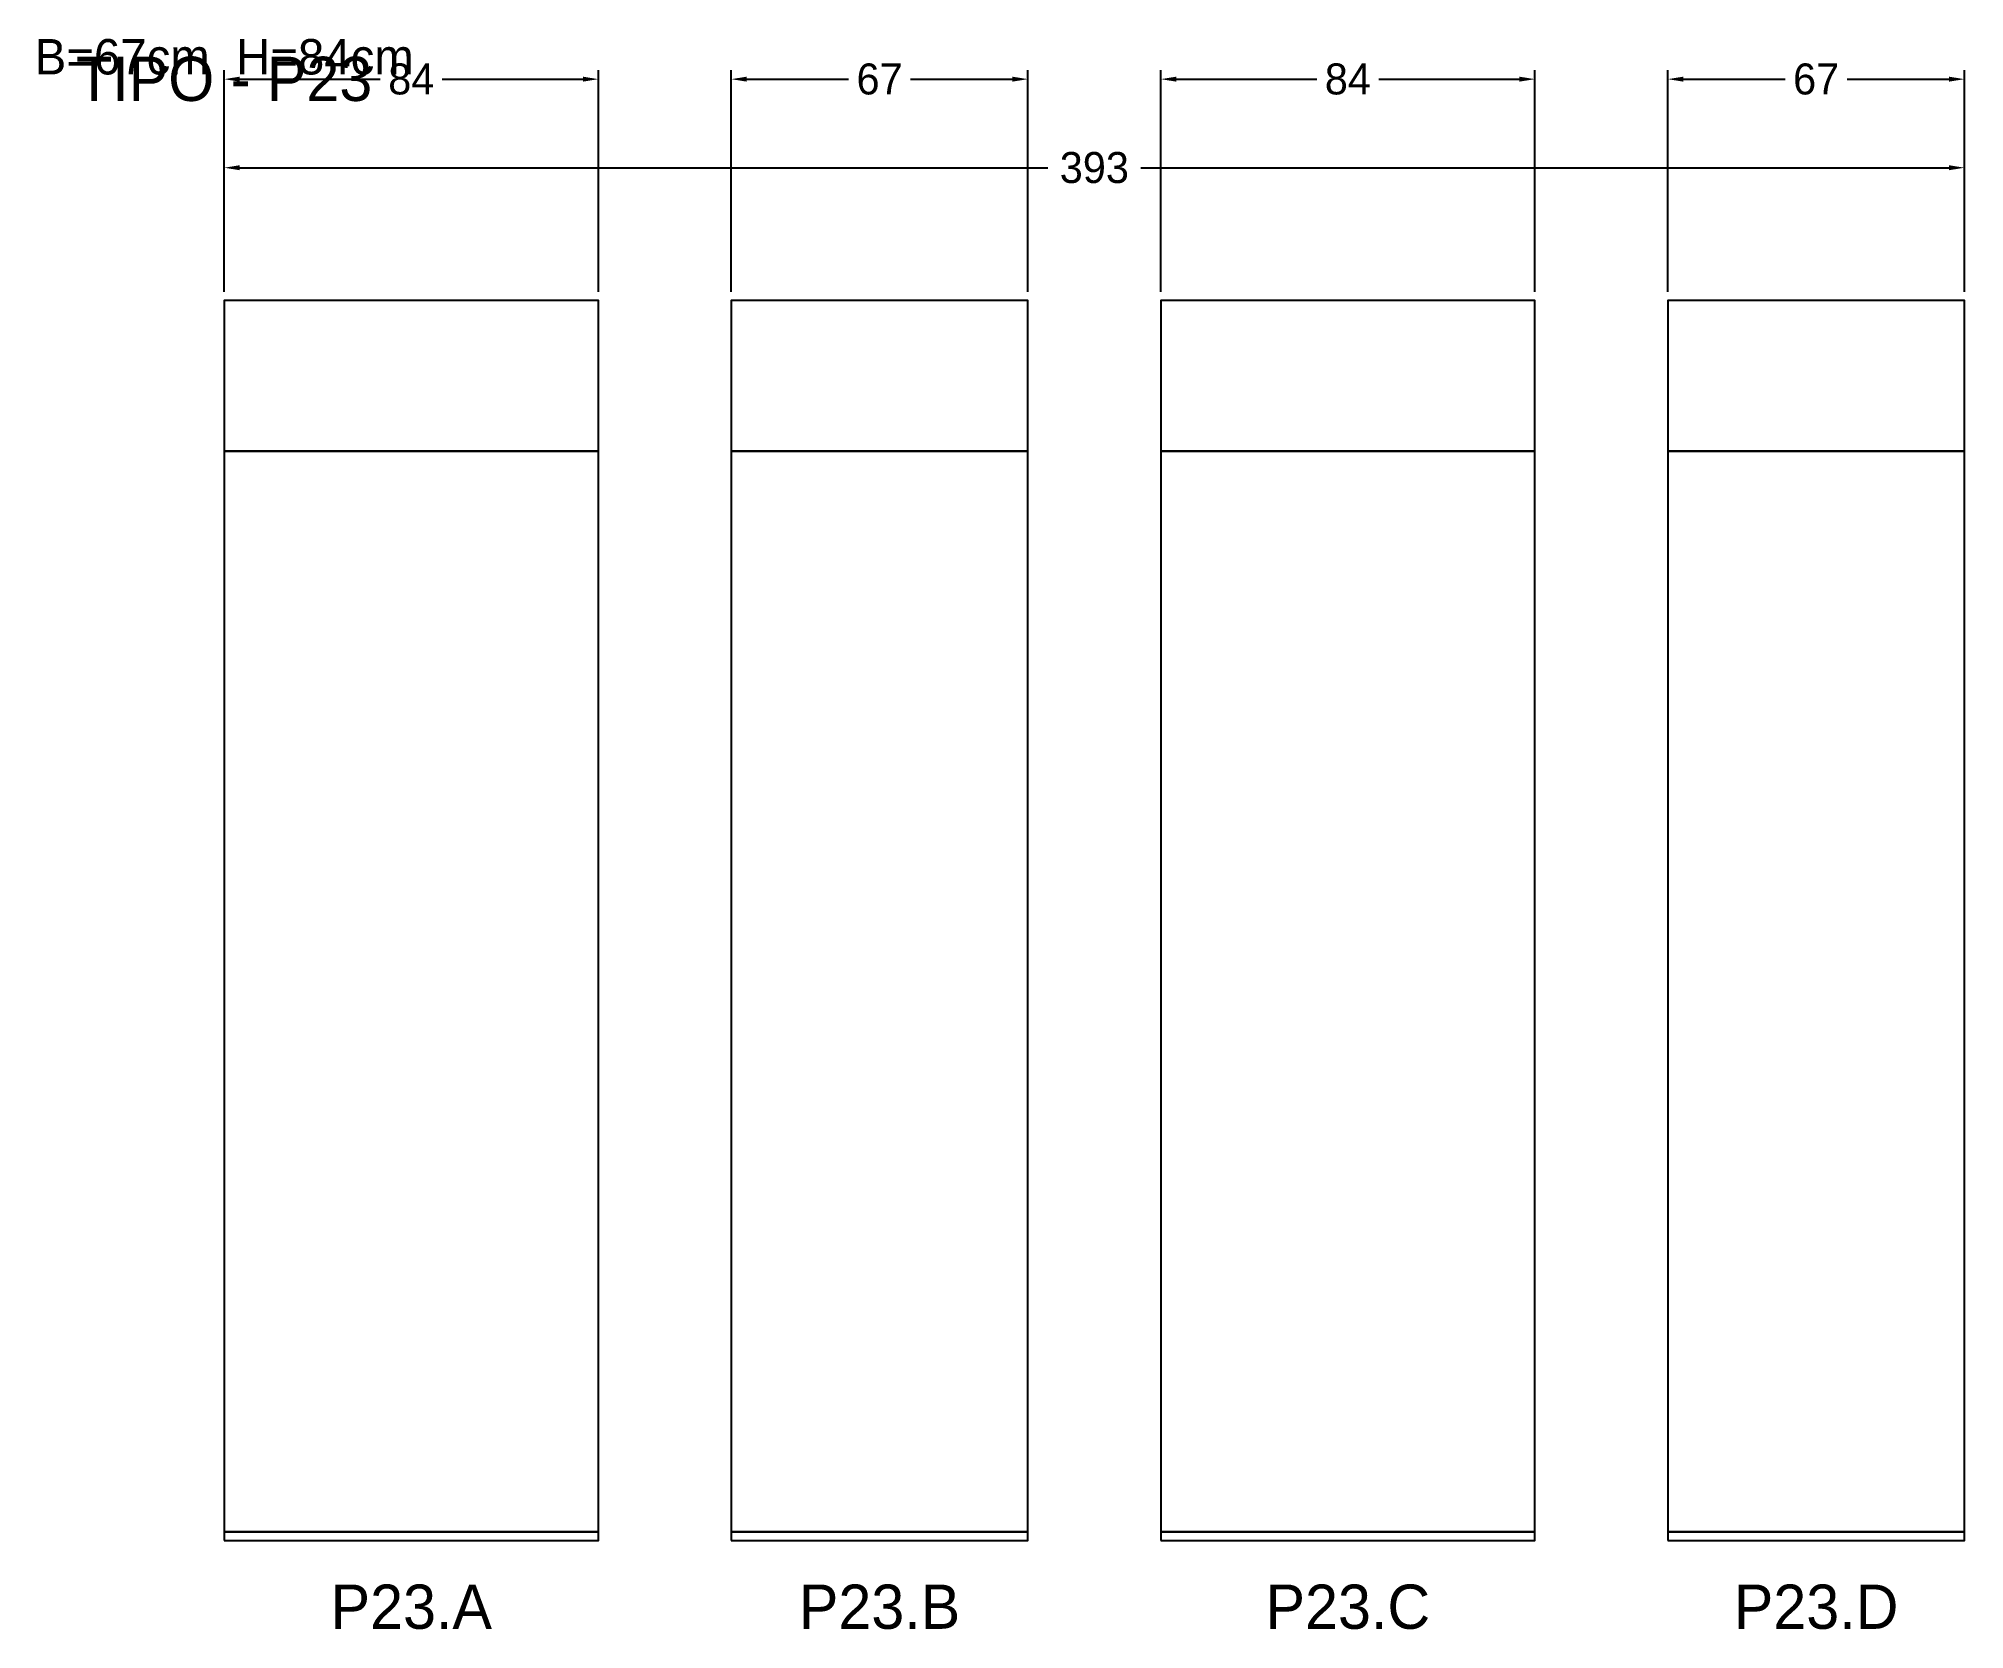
# Model space of a CAD drawing. Header units: metres. Extents: x -42 to 393, y -20 to 339.
import ezdxf

# ---------------------------------------------------------------- set-up
doc = ezdxf.new("R2010")
doc.units = ezdxf.units.M
for name, color, linetype in [('COTA', 3, 'Continuous'), ('Cota Secao (2x)', 3, 'Continuous'), ('NOMENCLATURA', 1, 'Continuous'), ('Paineis', 7, 'Continuous'), ('Texto Secao', 2, 'Continuous')]:
    doc.layers.add(name, color=color, linetype=linetype)
doc.dimstyles.new('COTA', dxfattribs={"dimtxt": 7, "dimasz": 3.5, "dimexe": 2, "dimexo": 2, "dimgap": 1.5, "dimtad": 1, "dimdec": 1, "dimcen": 2.5, "dimclrd": 3, "dimclre": 3, "dimclrt": 3, "dimazin": 3, "dimtfac": 1, "dimtmove": 0, "dimatfit": 3})

# ---------------------------------------------------------------- blocks, each defined once
blk = doc.blocks.new('_CLOSEDFILLED')
at = {"color": 0, "linetype": 'BYBLOCK'}
blk.add_solid([(-1, 0.16), (0, 0), (-1, -0.16)], dxfattribs=at)
blk = doc.blocks.new('*D1')
at = {"color": 3}
for p, q in [((0, 282), (0, 312)), ((3.5, 310), (186, 310)), ((207, 310), (389.5, 310)), ((393, 282), (393, 312))]:
    blk.add_line(p, q, dxfattribs=at)
at = {"layer": 'Defpoints'}
for p in [(0, 310), (0, 280), (393, 280)]:
    blk.add_point(p, dxfattribs=at)
at = {"layer": 'COTA', "color": 3, "xscale": 3.5, "yscale": 3.5, "rotation": 180}
blk.add_blockref('_CLOSEDFILLED', (0, 310), dxfattribs=at)
at = {"layer": 'COTA', "color": 3, "xscale": 3.5, "yscale": 3.5}
blk.add_blockref('_CLOSEDFILLED', (393, 310), dxfattribs=at)
at = {"layer": 'COTA', "color": 3, "insert": (196.5, 310), "char_height": 7, "attachment_point": 5}
blk.add_mtext('393', dxfattribs=at)
blk = doc.blocks.new('*D2')
at = {"color": 3}
for p, q in [((0, 282), (0, 332)), ((84.5, 282), (84.5, 332)), ((3.5, 330), (35.25, 330)), ((49.25, 330), (81, 330))]:
    blk.add_line(p, q, dxfattribs=at)
at = {"layer": 'Defpoints'}
for p in [(0, 330), (0, 280), (84.5, 280)]:
    blk.add_point(p, dxfattribs=at)
at = {"layer": 'COTA', "color": 3, "xscale": 3.5, "yscale": 3.5, "rotation": 180}
blk.add_blockref('_CLOSEDFILLED', (0, 330), dxfattribs=at)
at = {"layer": 'COTA', "color": 3, "xscale": 3.5, "yscale": 3.5}
blk.add_blockref('_CLOSEDFILLED', (84.5, 330), dxfattribs=at)
at = {"layer": 'COTA', "color": 3, "insert": (42.25, 330), "char_height": 7, "attachment_point": 5}
blk.add_mtext('84', dxfattribs=at)
blk = doc.blocks.new('*D3')
at = {"color": 3}
for p, q in [((114.5, 282), (114.5, 332)), ((181.5, 282), (181.5, 332)), ((118, 330), (141, 330)), ((155, 330), (178, 330))]:
    blk.add_line(p, q, dxfattribs=at)
at = {"layer": 'Defpoints'}
for p in [(114.5, 330), (114.5, 280), (181.5, 280)]:
    blk.add_point(p, dxfattribs=at)
at = {"layer": 'COTA', "color": 3, "xscale": 3.5, "yscale": 3.5, "rotation": 180}
blk.add_blockref('_CLOSEDFILLED', (114.5, 330), dxfattribs=at)
at = {"layer": 'COTA', "color": 3, "xscale": 3.5, "yscale": 3.5}
blk.add_blockref('_CLOSEDFILLED', (181.5, 330), dxfattribs=at)
at = {"layer": 'COTA', "color": 3, "insert": (148, 330), "char_height": 7, "attachment_point": 5}
blk.add_mtext('67', dxfattribs=at)
blk = doc.blocks.new('*D4')
at = {"color": 3}
for p, q in [((211.5, 282), (211.5, 332)), ((296, 282), (296, 332)), ((215, 330), (246.75, 330)), ((260.75, 330), (292.5, 330))]:
    blk.add_line(p, q, dxfattribs=at)
at = {"layer": 'Defpoints'}
for p in [(211.5, 330), (211.5, 280), (296, 280)]:
    blk.add_point(p, dxfattribs=at)
at = {"layer": 'COTA', "color": 3, "xscale": 3.5, "yscale": 3.5, "rotation": 180}
blk.add_blockref('_CLOSEDFILLED', (211.5, 330), dxfattribs=at)
at = {"layer": 'COTA', "color": 3, "xscale": 3.5, "yscale": 3.5}
blk.add_blockref('_CLOSEDFILLED', (296, 330), dxfattribs=at)
at = {"layer": 'COTA', "color": 3, "insert": (253.75, 330), "char_height": 7, "attachment_point": 5}
blk.add_mtext('84', dxfattribs=at)
blk = doc.blocks.new('*D5')
at = {"color": 3}
for p, q in [((326, 282), (326, 332)), ((393, 282), (393, 332)), ((329.5, 330), (352.5, 330)), ((366.5, 330), (389.5, 330))]:
    blk.add_line(p, q, dxfattribs=at)
at = {"layer": 'Defpoints'}
for p in [(326, 330), (326, 280), (393, 280)]:
    blk.add_point(p, dxfattribs=at)
at = {"layer": 'COTA', "color": 3, "xscale": 3.5, "yscale": 3.5, "rotation": 180}
blk.add_blockref('_CLOSEDFILLED', (326, 330), dxfattribs=at)
at = {"layer": 'COTA', "color": 3, "xscale": 3.5, "yscale": 3.5}
blk.add_blockref('_CLOSEDFILLED', (393, 330), dxfattribs=at)
at = {"layer": 'COTA', "color": 3, "insert": (359.5, 330), "char_height": 7, "attachment_point": 5}
blk.add_mtext('67', dxfattribs=at)

msp = doc.modelspace()

# ---------------------------------------------------------------- linework, layer by layer
at = {"layer": 'Paineis'}
for points in [[(0, 246), (84.5, 246), (84.5, 280), (0, 280)], [(114.5, 246), (181.5, 246), (181.5, 280), (114.5, 280)], [(211.5, 246), (296, 246), (296, 280), (211.5, 280)], [(326, 246), (393, 246), (393, 280), (326, 280)], [(0, 2), (84.5, 2), (84.5, 246), (0, 246)], [(114.5, 2), (181.5, 2), (181.5, 246), (114.5, 246)], [(211.5, 2), (296, 2), (296, 246), (211.5, 246)], [(326, 2), (393, 2), (393, 246), (326, 246)], [(0, 0), (84.5, 0), (84.5, 2), (0, 2)], [(114.5, 0), (181.5, 0), (181.5, 2), (114.5, 2)], [(211.5, 0), (296, 0), (296, 2), (211.5, 2)], [(326, 0), (393, 0), (393, 2), (326, 2)]]:
    msp.add_lwpolyline(points, close=True, dxfattribs=at)

# ---------------------------------------------------------------- texts
at = {"layer": 'Cota Secao (2x)', "insert": (0, 335), "char_height": 8, "width": 413, "attachment_point": 5}
msp.add_mtext('B=67cm  H=84cm', dxfattribs=at)
at = {"layer": 'NOMENCLATURA', "insert": (0, 330), "char_height": 10, "width": 300, "attachment_point": 5}
msp.add_mtext('TIPO - P23', dxfattribs=at)
at = {"layer": 'Texto Secao', "char_height": 10, "attachment_point": 5}
for s, insert, width in [('P23.A', (42.25, -15), 104.5), ('P23.B', (148, -15), 87), ('P23.C', (253.75, -15), 104.5), ('P23.D', (359.5, -15), 87)]:
    msp.add_mtext(s, dxfattribs=dict(at, insert=insert, width=width))

# ---------------------------------------------------------------- dimensions: what is measured, and where the dimension line sits
at = {"layer": 'COTA'}
for base, p1, p2, picture, middle in [((0, 330), (0, 280), (84.5, 280), '*D2', (42.25, 330)), ((114.5, 330), (114.5, 280), (181.5, 280), '*D3', (148, 330)), ((211.5, 330), (211.5, 280), (296, 280), '*D4', (253.75, 330)), ((326, 330), (326, 280), (393, 280), '*D5', (359.5, 330)), ((0, 310), (0, 280), (393, 280), '*D1', (196.5, 310))]:
    dim = msp.add_linear_dim(base=base, p1=p1, p2=p2, dimstyle='COTA', dxfattribs=at)
    dim.commit()
    dim.dimension.update_dxf_attribs({"geometry": picture, "text_midpoint": middle})

doc.saveas('drawing.dxf')
